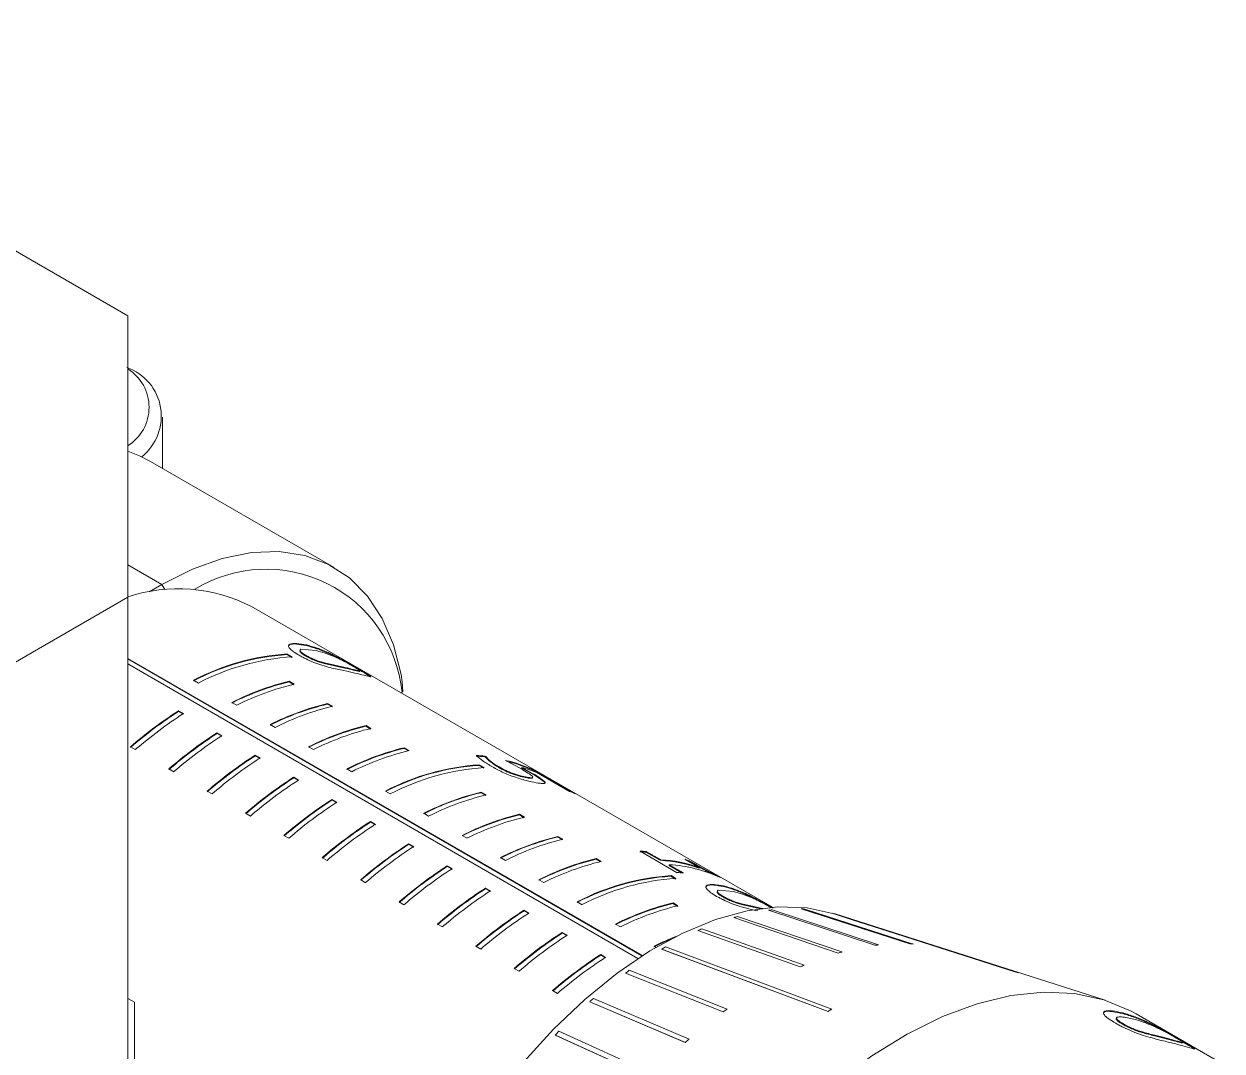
# Model space of a CAD drawing. Header units: millimetres. Extents: x 2 to 278, y 1 to 215.
# Drawn here: x 235.02 to 246.06, y 174.64 to 184.1 of the extents above; entities that cross this region are included whole.
import ezdxf

# ---------------------------------------------------------------- set-up
doc = ezdxf.new("R2010")
doc.units = ezdxf.units.MM

msp = doc.modelspace()

# ---------------------------------------------------------------- linework, layer by layer
at = {"color": 7, "linetype": 'Continuous', "lineweight": 18}
for p, q in [((235.977, 181.414), (217.486, 192.088)), ((235.977, 178.822), (235.977, 181.414)), ((236.298, 180.009), (236.298, 180.479)), ((235.977, 180.166), (236.084, 180.125)), ((236.084, 180.125), (236.185, 180.073)), ((237.878, 179.096), (236.185, 180.073)), ((235.977, 179.12), (236.291, 178.939)), ((236.175, 178.872), (236.291, 178.939)), ((236.291, 178.939), (236.318, 178.892)), ((235.977, 178.822), (217.486, 168.147)), ((235.977, 172.703), (235.977, 178.822)), ((241.915, 175.966), (237.116, 178.736)), ((237.622, 178.382), (237.619, 178.376)), ((240.718, 175.521), (235.977, 178.258)), ((240.714, 175.518), (235.977, 178.253)), ((237.447, 178.299), (237.445, 178.293)), ((237.49, 178.267), (237.445, 178.293)), ((237.492, 178.273), (237.447, 178.299)), ((237.711, 178.33), (237.572, 178.343)), ((237.619, 178.279), (237.621, 178.284)), ((235.977, 178.207), (240.676, 175.494)), ((237.787, 178.211), (237.789, 178.217)), ((237.787, 178.211), (237.977, 178.17)), ((237.789, 178.217), (237.98, 178.175)), ((237.977, 178.17), (237.98, 178.175)), ((238.108, 178.16), (238.105, 178.155)), ((238.108, 178.138), (238.11, 178.144)), ((236.582, 178.057), (236.627, 178.031)), ((237.465, 178.048), (237.464, 178.042)), ((237.508, 178.016), (237.464, 178.042)), ((237.51, 178.022), (237.465, 178.048)), ((238.108, 178.138), (238.112, 178.14)), ((238.495, 178.109), (238.505, 178.042)), ((238.505, 178.042), (238.51, 177.952)), ((238.51, 177.952), (238.493, 177.942)), ((238.493, 177.942), (238.504, 177.948)), ((238.504, 177.948), (238.51, 177.952)), ((236.936, 177.853), (236.981, 177.827)), ((237.818, 177.843), (237.817, 177.838)), ((237.862, 177.812), (237.817, 177.838)), ((237.863, 177.818), (237.818, 177.843)), ((236.49, 177.75), (236.445, 177.776)), ((236.445, 177.776), (236.445, 177.771)), ((236.49, 177.745), (236.445, 177.771)), ((237.289, 177.649), (237.334, 177.623)), ((238.172, 177.639), (238.171, 177.634)), ((238.216, 177.608), (238.171, 177.634)), ((238.217, 177.613), (238.172, 177.639)), ((236.843, 177.546), (236.798, 177.572)), ((236.799, 177.567), (236.798, 177.572)), ((236.844, 177.541), (236.799, 177.567)), ((236.001, 177.444), (236.046, 177.418)), ((237.197, 177.342), (237.152, 177.368)), ((237.152, 177.368), (237.152, 177.363)), ((237.643, 177.445), (237.688, 177.419)), ((238.525, 177.435), (238.524, 177.43)), ((238.562, 177.407), (238.524, 177.43)), ((238.57, 177.409), (238.525, 177.435)), ((237.197, 177.337), (237.152, 177.363)), ((239.215, 177.278), (239.213, 177.273)), ((239.258, 177.247), (239.213, 177.273)), ((239.26, 177.253), (239.215, 177.278)), ((239.268, 177.359), (239.266, 177.353)), ((239.266, 177.353), (239.272, 177.349)), ((239.268, 177.359), (239.274, 177.355)), ((239.274, 177.355), (239.272, 177.349)), ((239.397, 177.259), (239.395, 177.253)), ((239.603, 177.24), (239.457, 177.319)), ((236.355, 177.24), (236.4, 177.214)), ((237.55, 177.138), (237.506, 177.164)), ((237.506, 177.164), (237.506, 177.159)), ((237.551, 177.133), (237.506, 177.159)), ((237.996, 177.241), (238.041, 177.215)), ((239.54, 177.194), (239.538, 177.188)), ((239.608, 177.255), (239.606, 177.249)), ((239.606, 177.249), (239.68, 177.207)), ((239.608, 177.255), (239.683, 177.212)), ((239.668, 177.162), (239.666, 177.156)), ((239.683, 177.212), (239.68, 177.207)), ((239.718, 177.23), (239.715, 177.225)), ((239.715, 177.225), (239.744, 177.208)), ((239.718, 177.23), (240.1, 177.01)), ((240.045, 177.034), (239.744, 177.208)), ((238.35, 177.037), (238.395, 177.011)), ((239.815, 177.126), (239.812, 177.121)), ((239.812, 177.121), (239.821, 177.108)), ((236.708, 177.036), (236.753, 177.01)), ((237.904, 176.934), (237.859, 176.96)), ((237.859, 176.96), (237.859, 176.955)), ((237.904, 176.929), (237.859, 176.955)), ((239.233, 177.027), (239.231, 177.021)), ((239.276, 176.995), (239.231, 177.021)), ((239.278, 177.001), (239.233, 177.027)), ((237.062, 176.832), (237.107, 176.806)), ((238.703, 176.832), (238.748, 176.807)), ((239.586, 176.823), (239.585, 176.817)), ((239.63, 176.791), (239.585, 176.817)), ((239.631, 176.797), (239.586, 176.823)), ((238.258, 176.73), (238.213, 176.756)), ((238.213, 176.756), (238.213, 176.751)), ((238.258, 176.725), (238.213, 176.751)), ((237.416, 176.628), (237.46, 176.602)), ((239.057, 176.628), (239.102, 176.602)), ((239.94, 176.619), (239.938, 176.613)), ((239.983, 176.587), (239.938, 176.613)), ((239.985, 176.593), (239.94, 176.619)), ((238.611, 176.526), (238.566, 176.552)), ((238.566, 176.552), (238.566, 176.547)), ((238.611, 176.521), (238.566, 176.547)), ((237.769, 176.423), (237.814, 176.397)), ((239.411, 176.424), (239.456, 176.398)), ((240.293, 176.415), (240.292, 176.409)), ((240.33, 176.387), (240.292, 176.409)), ((240.338, 176.389), (240.293, 176.415)), ((241.038, 176.285), (240.696, 176.482)), ((240.751, 176.474), (240.754, 176.48)), ((240.751, 176.474), (240.881, 176.399)), ((240.754, 176.48), (240.884, 176.405)), ((240.881, 176.399), (240.884, 176.405)), ((241.24, 176.333), (241.11, 176.408)), ((241.151, 176.386), (241.154, 176.392)), ((238.965, 176.322), (238.92, 176.347)), ((238.92, 176.347), (238.92, 176.342)), ((238.965, 176.317), (238.92, 176.342)), ((240.963, 176.352), (240.965, 176.358)), ((240.963, 176.352), (241.081, 176.284)), ((240.965, 176.358), (241.095, 176.283)), ((241.238, 176.327), (241.24, 176.333)), ((241.267, 176.321), (241.27, 176.327)), ((241.364, 176.272), (241.367, 176.278)), ((241.364, 176.272), (241.377, 176.265)), ((241.367, 176.278), (241.433, 176.24)), ((238.123, 176.219), (238.168, 176.193)), ((239.764, 176.22), (239.809, 176.194)), ((240.983, 176.258), (240.981, 176.252)), ((241.026, 176.226), (240.981, 176.252)), ((241.027, 176.232), (240.983, 176.258)), ((241.466, 176.163), (241.464, 176.157)), ((239.318, 176.117), (239.273, 176.143)), ((239.273, 176.143), (239.274, 176.138)), ((239.318, 176.112), (239.274, 176.138)), ((241.556, 176.111), (241.417, 176.123)), ((241.464, 176.059), (241.466, 176.065)), ((238.476, 176.015), (238.521, 175.989)), ((239.672, 175.913), (239.627, 175.939)), ((239.627, 175.939), (239.627, 175.934)), ((239.672, 175.908), (239.627, 175.934)), ((240.118, 176.016), (240.163, 175.99)), ((241, 176.007), (240.999, 176.001)), ((241.044, 175.975), (240.999, 176.001)), ((241.045, 175.981), (241, 176.007)), ((241.631, 175.992), (241.633, 175.998)), ((241.631, 175.992), (241.822, 175.95)), ((241.633, 175.998), (241.824, 175.956)), ((241.822, 175.95), (241.824, 175.956)), ((241.878, 175.939), (242.859, 175.616)), ((241.879, 175.939), (241.878, 175.939)), ((242.859, 175.616), (241.879, 175.939)), ((242.892, 175.62), (241.912, 175.943)), ((242.182, 175.952), (243.181, 175.63)), ((242.183, 175.952), (242.182, 175.952)), ((243.182, 175.63), (242.183, 175.952)), ((243.213, 175.628), (242.214, 175.95)), ((241.559, 175.872), (242.52, 175.545)), ((241.56, 175.871), (241.559, 175.872)), ((242.521, 175.545), (241.56, 175.871)), ((242.555, 175.555), (241.594, 175.881)), ((242.467, 175.911), (242.466, 175.911)), ((244.981, 175.11), (242.493, 175.905)), ((238.83, 175.811), (238.875, 175.785)), ((240.025, 175.709), (239.98, 175.735)), ((239.98, 175.735), (239.981, 175.73)), ((240.026, 175.704), (239.981, 175.73)), ((240.471, 175.812), (240.516, 175.786)), ((242.172, 175.417), (241.23, 175.751)), ((241.23, 175.751), (242.171, 175.418)), ((241.23, 175.751), (241.23, 175.751)), ((242.207, 175.433), (241.265, 175.767)), ((239.183, 175.607), (239.228, 175.581)), ((240.825, 175.608), (240.843, 175.597)), ((242.859, 175.616), (242.859, 175.616)), ((242.893, 175.62), (242.892, 175.62)), ((243.182, 175.63), (243.181, 175.63)), ((243.213, 175.628), (243.213, 175.628)), ((240.379, 175.505), (240.334, 175.531)), ((240.334, 175.531), (240.334, 175.526)), ((240.379, 175.5), (240.334, 175.526)), ((240.895, 175.58), (242.428, 175.008)), ((240.896, 175.58), (240.895, 175.58)), ((242.428, 175.007), (240.896, 175.58)), ((242.463, 175.028), (240.931, 175.601)), ((242.521, 175.545), (242.52, 175.545)), ((242.556, 175.554), (242.555, 175.555)), ((239.537, 175.403), (239.582, 175.377)), ((241.498, 175.029), (240.597, 175.386)), ((242.172, 175.417), (242.171, 175.418)), ((242.207, 175.433), (242.207, 175.433)), ((240.561, 175.36), (241.462, 175.003)), ((240.562, 175.36), (240.561, 175.36)), ((241.462, 175.003), (240.562, 175.36)), ((244.157, 175.37), (244.157, 175.371)), ((244.187, 175.363), (244.186, 175.363)), ((239.89, 175.199), (239.935, 175.173)), ((235.977, 175.127), (236.039, 175.091)), ((236.039, 172.499), (236.039, 175.091)), ((240.233, 175.096), (241.113, 174.722)), ((240.233, 175.095), (240.233, 175.096)), ((241.114, 174.722), (240.233, 175.095)), ((241.148, 174.753), (240.268, 175.126)), ((241.462, 175.003), (241.462, 175.003)), ((241.498, 175.028), (241.498, 175.029)), ((242.428, 175.007), (242.428, 175.008)), ((242.464, 175.028), (242.463, 175.028)), ((245.146, 174.993), (245.143, 174.987)), ((251.013, 171.667), (245.267, 174.984)), ((245.147, 174.887), (245.149, 174.892)), ((239.915, 174.79), (240.776, 174.398)), ((239.916, 174.79), (239.915, 174.79)), ((240.777, 174.398), (239.916, 174.79)), ((240.81, 174.433), (239.949, 174.825)), ((241.114, 174.722), (241.113, 174.722)), ((241.149, 174.752), (241.148, 174.753)), ((245.333, 174.809), (245.335, 174.815)), ((245.544, 174.756), (245.547, 174.761)), ((245.687, 174.739), (245.684, 174.733)), ((245.687, 174.716), (245.69, 174.722))]:
    msp.add_line(p, q, dxfattribs=at)
at = {"color": 7, "linetype": 'Continuous', "lineweight": 18, "flags": 128}
for points in [[(236.291, 178.939), (236.572, 179.081), (236.848, 179.18), (237.116, 179.234), (237.371, 179.243), (237.609, 179.206), (237.826, 179.124), (238.019, 178.999), (238.185, 178.832), (238.321, 178.625), (238.425, 178.383), (238.495, 178.109)], [(238.713, 173.103), (238.905, 173.485), (239.123, 173.855), (239.363, 174.208), (239.623, 174.539), (239.899, 174.844), (240.187, 175.118), (240.485, 175.36), (240.787, 175.564), (241.09, 175.729), (241.391, 175.853), (241.684, 175.933), (241.967, 175.969), (242.235, 175.961), (242.486, 175.907), (242.493, 175.905)], [(242.466, 175.911), (242.649, 175.852), (244.157, 175.371)], [(244.157, 175.37), (242.738, 175.824), (242.467, 175.911)], [(244.186, 175.363), (242.679, 175.845), (242.495, 175.903)], [(240.638, 171.891), (240.843, 172.301), (241.073, 172.698), (241.327, 173.079), (241.6, 173.44), (241.891, 173.775), (242.196, 174.082), (242.51, 174.357), (242.832, 174.597), (243.157, 174.798), (243.481, 174.959), (243.801, 175.078), (244.113, 175.154), (244.414, 175.185), (244.7, 175.172), (244.968, 175.114), (245.215, 175.013), (245.267, 174.984)]]:
    msp.add_lwpolyline(points, dxfattribs=at)
at = {"color": 7, "linetype": 'Continuous', "lineweight": 18}
for centre, radius, start, end in [((235.809, 180.489), 0.477, 308.3792, 70.4318), ((235.754, 180.571), 0.419, 302.0792, 57.9208), ((237.252, 177.822), 1.258, 5.745, 121.4965), ((236.439, 177.418), 1.482, 62.8035, 108.1804), ((237.588, 176.128), 2.176, 93.7152, 117.5353), ((237.586, 176.126), 2.172, 93.7152, 117.5353), ((237.633, 176.102), 2.176, 93.7152, 117.5353), ((238.042, 175.652), 2.459, 103.6193, 116.7623), ((238.045, 175.654), 2.463, 103.6193, 116.7623), ((238.09, 175.628), 2.463, 103.6193, 116.7623), ((238.398, 175.45), 2.463, 103.6193, 116.7623), ((238.396, 175.448), 2.459, 103.6193, 116.7623), ((238.443, 175.424), 2.463, 103.6193, 116.7623), ((238.635, 174.391), 4.032, 122.8989, 130.7805), ((238.631, 174.392), 4.024, 122.8989, 130.7805), ((238.68, 174.365), 4.032, 122.8989, 130.7805), ((238.752, 175.246), 2.463, 103.6193, 116.7623), ((238.75, 175.244), 2.459, 103.6193, 116.7623), ((238.797, 175.22), 2.463, 103.6193, 116.7623), ((238.988, 174.187), 4.032, 122.8989, 130.7805), ((238.985, 174.188), 4.024, 122.8989, 130.7805), ((239.033, 174.161), 4.032, 122.8989, 130.7805), ((239.342, 173.983), 4.032, 122.8989, 130.7805), ((239.105, 175.042), 2.463, 103.6193, 116.7623), ((239.103, 175.04), 2.459, 103.6193, 116.7623), ((239.15, 175.016), 2.463, 103.6193, 116.7623), ((239.338, 173.984), 4.024, 122.8989, 130.7805), ((239.387, 173.957), 4.032, 122.8989, 130.7805), ((239.356, 175.107), 2.176, 93.7152, 117.5353), ((239.354, 175.106), 2.172, 93.7152, 117.5353), ((239.134, 175.924), 1.435, 84.7305, 87.9447), ((239.136, 175.927), 1.438, 84.7305, 87.9447), ((239.198, 176.135), 1.212, 64.6276, 77.6712), ((239.2, 176.14), 1.201, 64.5938, 75.9449), ((239.695, 173.779), 4.032, 122.8989, 130.7805), ((239.692, 173.78), 4.024, 122.8989, 130.7805), ((239.401, 175.081), 2.176, 93.7152, 117.5353), ((239.282, 176.092), 1.208, 67.4841, 74.3118), ((239.74, 173.753), 4.032, 122.8989, 130.7805), ((240.049, 173.575), 4.032, 122.8989, 130.7805), ((240.045, 173.576), 4.024, 122.8989, 130.7805), ((240.094, 173.549), 4.032, 122.8989, 130.7805), ((239.813, 174.633), 2.463, 103.6193, 116.7623), ((239.81, 174.632), 2.459, 103.6193, 116.7623), ((239.857, 174.607), 2.463, 103.6193, 116.7623), ((239.594, 175.947), 1.177, 64.5448, 67.4626), ((240.166, 174.429), 2.463, 103.6193, 116.7623), ((240.164, 174.428), 2.459, 103.6193, 116.7623), ((240.402, 173.371), 4.032, 122.8989, 130.7805), ((240.399, 173.372), 4.024, 122.8989, 130.7805), ((240.447, 173.345), 4.032, 122.8989, 130.7805), ((240.211, 174.403), 2.463, 103.6193, 116.7623), ((240.517, 174.224), 2.459, 103.6193, 116.7623), ((240.52, 174.225), 2.463, 103.6193, 116.7623), ((240.756, 173.166), 4.032, 122.8989, 130.7805), ((240.752, 173.168), 4.024, 122.8989, 130.7805), ((240.801, 173.141), 4.032, 122.8989, 130.7805), ((240.565, 174.199), 2.463, 103.6193, 116.7623), ((240.873, 174.021), 2.463, 103.6193, 116.7623), ((240.871, 174.02), 2.459, 103.6193, 116.7623), ((240.918, 173.995), 2.463, 103.6193, 116.7623), ((240.661, 175.013), 1.464, 86.4398, 88.6797), ((240.663, 175.016), 1.467, 86.4398, 88.6797), ((240.807, 175.105), 1.296, 70.5798, 86.69), ((240.809, 175.109), 1.298, 70.5798, 86.69), ((240.709, 175.283), 1.195, 68.1074, 70.3543), ((241.11, 172.962), 4.032, 122.8989, 130.7805), ((241.106, 172.963), 4.024, 122.8989, 130.7805), ((241.154, 172.936), 4.032, 122.8989, 130.7805), ((240.896, 175.095), 1.265, 64.8809, 86.8556), ((241.004, 174.819), 1.467, 86.4398, 88.6797), ((241.121, 174.085), 2.172, 93.7152, 117.5353), ((241.124, 174.087), 2.176, 93.7152, 117.5353), ((241.168, 174.061), 2.176, 93.7152, 117.5353), ((241.463, 172.758), 4.032, 122.8989, 130.7805), ((241.459, 172.759), 4.024, 122.8989, 130.7805), ((241.508, 172.732), 4.032, 122.8989, 130.7805), ((241.817, 172.554), 4.032, 122.8989, 130.7805), ((241.813, 172.555), 4.024, 122.8989, 130.7805), ((241.58, 173.613), 2.463, 103.6193, 116.7623), ((241.578, 173.611), 2.459, 103.6193, 116.7623), ((241.625, 173.587), 2.463, 103.6193, 116.7623), ((242.121, 174.058), 1.896, 96.3394, 97.3558), ((242.108, 174.392), 1.562, 86.1279, 87.2848), ((241.862, 172.528), 4.032, 122.8989, 130.7805), ((242.212, 173.613), 2.351, 105.2441, 106.1248), ((242.139, 174.601), 1.35, 74.6975, 75.972), ((242.17, 172.35), 4.032, 122.8989, 130.7805), ((242.167, 172.351), 4.024, 122.8989, 130.7805), ((242.401, 173.085), 2.913, 112.954, 113.7175), ((242.215, 172.324), 4.032, 122.8989, 130.7805), ((242.044, 173.156), 2.738, 111.7206, 116.4433), ((242.063, 173.109), 2.784, 112.8644, 116.413), ((243.116, 173.62), 2.012, 96.3685, 97.3266), ((243.116, 173.621), 2.012, 96.3685, 97.3266), ((243.102, 173.975), 1.657, 86.1611, 87.2516), ((243.102, 173.975), 1.657, 86.1611, 87.2516), ((242.524, 172.146), 4.032, 122.8989, 130.7805), ((242.52, 172.147), 4.024, 122.8989, 130.7805), ((242.569, 172.12), 4.032, 122.8989, 130.7805), ((242.691, 172.512), 3.555, 119.663, 120.3316), ((243.212, 173.148), 2.494, 105.2694, 106.0995), ((243.213, 173.148), 2.494, 105.2694, 106.0995), ((243.063, 171.939), 4.238, 125.576, 126.1706), ((243.413, 172.588), 3.09, 112.9759, 113.6955), ((243.413, 172.588), 3.09, 112.9759, 113.6955), ((243.795, 173.928), 1.487, 74.7561, 75.9134), ((243.796, 173.928), 1.487, 74.7561, 75.9134), ((243.483, 171.411), 4.914, 130.8769, 131.4157), ((244.114, 171.373), 4.496, 125.593, 126.1535), ((244.115, 171.372), 4.496, 125.593, 126.1535), ((244.403, 171.627), 3.915, 119.6938, 120.3008), ((244.403, 171.628), 3.915, 119.6938, 120.3008), ((243.906, 170.965), 5.528, 135.7222, 136.2203), ((244.561, 170.812), 5.213, 130.8924, 131.4002), ((244.561, 170.812), 5.213, 130.8924, 131.4002)]:
    msp.add_arc(centre, radius, start, end, dxfattribs=at)
for points, knots in [([(237.557, 178.287), (237.538, 178.298), (237.502, 178.32), (237.465, 178.351), (237.453, 178.376), (237.471, 178.395), (237.53, 178.4), (237.591, 178.388), (237.622, 178.382)], [0, 0, 0, 0, 0.125107, 0.249985, 0.37472, 0.499695, 0.749519, 1, 1, 1, 1]), ([(237.458, 178.372), (237.46, 178.376), (237.469, 178.391), (237.529, 178.394), (237.589, 178.382), (237.619, 178.376)], [0, 0, 0, 0, 0.160217, 0.579582, 1, 1, 1, 1]), ([(237.619, 178.376), (237.652, 178.368), (237.716, 178.351), (237.813, 178.311), (237.891, 178.273), (237.926, 178.254), (237.937, 178.248)], [0, 0, 0, 0, 0.366349, 0.731758, 0.920773, 1, 1, 1, 1]), ([(237.622, 178.382), (237.654, 178.374), (237.719, 178.357), (237.816, 178.317), (237.906, 178.272), (237.979, 178.233), (238.036, 178.201), (238.079, 178.177), (238.098, 178.166), (238.108, 178.16)], [0, 0, 0, 0, 0.250452, 0.500192, 0.629391, 0.749903, 0.874732, 0.937345, 1, 1, 1, 1]), ([(238.069, 178.124), (238.037, 178.131), (237.971, 178.145), (237.866, 178.167), (237.768, 178.194), (237.689, 178.222), (237.63, 178.248), (237.586, 178.27), (237.567, 178.281), (237.557, 178.287)], [0, 0, 0, 0, 0.25044, 0.500207, 0.629487, 0.749895, 0.874727, 0.93735, 1, 1, 1, 1]), ([(237.562, 178.329), (237.562, 178.325), (237.563, 178.317), (237.586, 178.298), (237.608, 178.285), (237.619, 178.279)], [0, 0, 0, 0, 0.332781, 0.665826, 1, 1, 1, 1]), ([(237.572, 178.343), (237.57, 178.342), (237.566, 178.34), (237.562, 178.334), (237.566, 178.323), (237.588, 178.304), (237.61, 178.291), (237.621, 178.284)], [0, 0, 0, 0, 0.125347, 0.250608, 0.500107, 0.74966, 1, 1, 1, 1]), ([(237.619, 178.279), (237.625, 178.275), (237.637, 178.269), (237.662, 178.256), (237.698, 178.239), (237.745, 178.223), (237.773, 178.215), (237.787, 178.211)], [0, 0, 0, 0, 0.12546, 0.250837, 0.500709, 0.750177, 1, 1, 1, 1]), ([(237.621, 178.284), (237.627, 178.281), (237.639, 178.275), (237.664, 178.261), (237.7, 178.245), (237.747, 178.229), (237.775, 178.221), (237.789, 178.217)], [0, 0, 0, 0, 0.1253849, 0.2506913, 0.5004739, 0.7499901, 1, 1, 1, 1]), ([(237.893, 178.269), (237.86, 178.283), (237.792, 178.31), (237.738, 178.324), (237.711, 178.33)], [0, 0, 0, 0, 0.498905, 1, 1, 1, 1]), ([(238.054, 178.185), (238.048, 178.189), (238.036, 178.195), (238.011, 178.21), (237.976, 178.228), (237.933, 178.251), (237.906, 178.263), (237.893, 178.269)], [0, 0, 0, 0, 0.125376, 0.250674, 0.500391, 0.749916, 1, 1, 1, 1]), ([(237.977, 178.17), (238.005, 178.163), (238.06, 178.149), (238.092, 178.142), (238.108, 178.138)], [0, 0, 0, 0, 0.501111, 1, 1, 1, 1]), ([(237.98, 178.175), (238.008, 178.169), (238.062, 178.155), (238.094, 178.147), (238.11, 178.144)], [0, 0, 0, 0, 0.501133, 1, 1, 1, 1]), ([(238.11, 178.144), (238.113, 178.144), (238.118, 178.144), (238.109, 178.152), (238.087, 178.166), (238.065, 178.179), (238.054, 178.185)], [0, 0, 0, 0, 0.250232, 0.499987, 0.749663, 1, 1, 1, 1]), ([(238.108, 178.16), (238.127, 178.15), (238.164, 178.128), (238.203, 178.104), (238.22, 178.091), (238.209, 178.089), (238.159, 178.102), (238.099, 178.117), (238.069, 178.124)], [0, 0, 0, 0, 0.1251026, 0.2499645, 0.3747192, 0.4997107, 0.7495262, 1, 1, 1, 1]), ([(238.105, 178.155), (238.124, 178.144), (238.16, 178.123), (238.201, 178.098), (238.209, 178.091), (238.213, 178.087)], [0, 0, 0, 0, 0.333961, 0.66721, 1, 1, 1, 1]), ([(239.336, 177.26), (239.306, 177.278), (239.246, 177.314), (239.207, 177.347), (239.188, 177.364)], [0, 0, 0, 0, 0.499528, 1, 1, 1, 1]), ([(239.272, 177.349), (239.285, 177.335), (239.312, 177.306), (239.367, 177.271), (239.395, 177.253)], [0, 0, 0, 0, 0.501069, 1, 1, 1, 1]), ([(239.274, 177.355), (239.287, 177.341), (239.314, 177.312), (239.37, 177.277), (239.397, 177.259)], [0, 0, 0, 0, 0.501144, 1, 1, 1, 1]), ([(239.563, 177.159), (239.542, 177.166), (239.501, 177.18), (239.419, 177.214), (239.369, 177.241), (239.336, 177.26)], [0, 0, 0, 0, 0.250279, 0.500639, 1, 1, 1, 1]), ([(239.397, 177.259), (239.418, 177.248), (239.45, 177.23), (239.494, 177.211), (239.52, 177.201), (239.534, 177.196), (239.54, 177.194)], [0, 0, 0, 0, 0.499418, 0.749453, 0.874699, 1, 1, 1, 1]), ([(239.395, 177.253), (239.416, 177.242), (239.448, 177.225), (239.492, 177.205), (239.518, 177.195), (239.531, 177.191), (239.538, 177.188)], [0, 0, 0, 0, 0.499535, 0.749559, 0.874765, 1, 1, 1, 1]), ([(239.538, 177.188), (239.55, 177.184), (239.576, 177.176), (239.622, 177.164), (239.648, 177.159), (239.666, 177.156)], [0, 0, 0, 0, 0.25029, 0.500563, 1, 1, 1, 1]), ([(239.54, 177.194), (239.553, 177.19), (239.578, 177.182), (239.624, 177.169), (239.651, 177.165), (239.668, 177.162)], [0, 0, 0, 0, 0.250186, 0.500447, 1, 1, 1, 1]), ([(239.758, 177.11), (239.731, 177.115), (239.677, 177.125), (239.601, 177.147), (239.563, 177.159)], [0, 0, 0, 0, 0.500482, 1, 1, 1, 1]), ([(239.704, 177.173), (239.699, 177.177), (239.69, 177.186), (239.656, 177.208), (239.624, 177.227), (239.603, 177.24)], [0, 0, 0, 0, 0.2497179, 0.4997811, 1, 1, 1, 1]), ([(239.666, 177.156), (239.68, 177.155), (239.701, 177.152), (239.705, 177.157), (239.706, 177.159)], [0, 0, 0, 0, 0.665611, 1, 1, 1, 1]), ([(239.668, 177.162), (239.682, 177.16), (239.702, 177.158), (239.71, 177.164), (239.706, 177.17), (239.704, 177.173)], [0, 0, 0, 0, 0.499042, 0.749645, 1, 1, 1, 1]), ([(239.68, 177.207), (239.709, 177.19), (239.766, 177.157), (239.797, 177.133), (239.812, 177.121)], [0, 0, 0, 0, 0.501336, 1, 1, 1, 1]), ([(239.683, 177.212), (239.712, 177.196), (239.769, 177.163), (239.799, 177.138), (239.815, 177.126)], [0, 0, 0, 0, 0.501272, 1, 1, 1, 1]), ([(239.815, 177.126), (239.819, 177.122), (239.827, 177.112), (239.818, 177.105), (239.794, 177.105), (239.77, 177.109), (239.758, 177.11)], [0, 0, 0, 0, 0.24986, 0.499718, 0.749644, 1, 1, 1, 1]), ([(241.151, 176.386), (241.169, 176.376), (241.205, 176.355), (241.246, 176.333), (241.267, 176.321)], [0, 0, 0, 0, 0.501108, 1, 1, 1, 1]), ([(241.154, 176.392), (241.172, 176.381), (241.208, 176.361), (241.249, 176.338), (241.27, 176.327)], [0, 0, 0, 0, 0.501078, 1, 1, 1, 1]), ([(241.267, 176.321), (241.277, 176.316), (241.295, 176.307), (241.322, 176.293), (241.346, 176.281), (241.358, 176.275), (241.364, 176.272)], [0, 0, 0, 0, 0.255499, 0.500101, 0.749817, 1, 1, 1, 1]), ([(241.27, 176.327), (241.279, 176.322), (241.298, 176.312), (241.325, 176.298), (241.349, 176.287), (241.361, 176.281), (241.367, 176.278)], [0, 0, 0, 0, 0.255335, 0.499893, 0.749686, 1, 1, 1, 1]), ([(241.401, 176.067), (241.383, 176.078), (241.346, 176.101), (241.309, 176.132), (241.297, 176.157), (241.316, 176.176), (241.374, 176.18), (241.436, 176.169), (241.466, 176.163)], [0, 0, 0, 0, 0.125107, 0.249985, 0.37472, 0.499695, 0.749519, 1, 1, 1, 1]), ([(241.302, 176.153), (241.305, 176.157), (241.313, 176.172), (241.373, 176.174), (241.433, 176.163), (241.464, 176.157)], [0, 0, 0, 0, 0.160217, 0.579582, 1, 1, 1, 1]), ([(241.464, 176.157), (241.496, 176.149), (241.56, 176.132), (241.657, 176.091), (241.736, 176.053), (241.771, 176.035), (241.781, 176.029)], [0, 0, 0, 0, 0.366349, 0.731758, 0.920773, 1, 1, 1, 1]), ([(241.466, 176.163), (241.499, 176.154), (241.563, 176.137), (241.66, 176.097), (241.751, 176.053), (241.823, 176.014), (241.881, 175.982), (241.912, 175.964), (241.923, 175.958)], [0, 0, 0, 0, 0.267193, 0.533626, 0.671461, 0.800029, 0.933202, 1, 1, 1, 1]), ([(241.782, 175.933), (241.751, 175.94), (241.7, 175.951), (241.612, 175.975), (241.534, 176.002), (241.474, 176.029), (241.431, 176.051), (241.411, 176.062), (241.401, 176.067)], [0, 0, 0, 0, 0.277412, 0.464322, 0.638404, 0.818884, 0.909423, 1, 1, 1, 1]), ([(241.406, 176.11), (241.407, 176.106), (241.408, 176.098), (241.43, 176.079), (241.453, 176.066), (241.464, 176.059)], [0, 0, 0, 0, 0.332781, 0.665826, 1, 1, 1, 1]), ([(241.417, 176.123), (241.415, 176.122), (241.411, 176.121), (241.407, 176.114), (241.411, 176.103), (241.432, 176.085), (241.455, 176.072), (241.466, 176.065)], [0, 0, 0, 0, 0.125347, 0.250608, 0.500107, 0.74966, 1, 1, 1, 1]), ([(241.464, 176.059), (241.469, 176.056), (241.481, 176.049), (241.507, 176.036), (241.543, 176.02), (241.589, 176.004), (241.617, 175.996), (241.631, 175.992)], [0, 0, 0, 0, 0.12546, 0.250837, 0.500709, 0.750177, 1, 1, 1, 1]), ([(241.466, 176.065), (241.472, 176.062), (241.483, 176.055), (241.509, 176.042), (241.545, 176.026), (241.591, 176.009), (241.619, 176.002), (241.633, 175.998)], [0, 0, 0, 0, 0.1253849, 0.2506913, 0.5004739, 0.7499901, 1, 1, 1, 1]), ([(241.738, 176.05), (241.704, 176.063), (241.637, 176.091), (241.583, 176.104), (241.556, 176.111)], [0, 0, 0, 0, 0.498905, 1, 1, 1, 1]), ([(241.898, 175.966), (241.892, 175.969), (241.881, 175.976), (241.855, 175.99), (241.821, 176.009), (241.777, 176.031), (241.751, 176.044), (241.738, 176.05)], [0, 0, 0, 0, 0.125376, 0.250674, 0.500391, 0.749916, 1, 1, 1, 1]), ([(245.078, 174.898), (245.057, 174.911), (245.016, 174.935), (244.975, 174.969), (244.961, 174.996), (244.98, 175.014), (245.044, 175.016), (245.112, 175), (245.146, 174.993)], [0, 0, 0, 0, 0.125107, 0.249982, 0.374728, 0.499704, 0.749513, 1, 1, 1, 1]), ([(244.966, 174.991), (244.968, 174.995), (244.977, 175.01), (245.043, 175.009), (245.11, 174.994), (245.143, 174.987)], [0, 0, 0, 0, 0.159919, 0.57941, 1, 1, 1, 1]), ([(245.083, 174.943), (245.082, 174.942), (245.079, 174.94), (245.086, 174.929), (245.109, 174.909), (245.134, 174.894), (245.147, 174.887)], [0, 0, 0, 0, 0.037131, 0.357633, 0.67828, 1, 1, 1, 1]), ([(245.093, 174.955), (245.089, 174.953), (245.081, 174.949), (245.087, 174.935), (245.112, 174.915), (245.137, 174.9), (245.149, 174.892)], [0, 0, 0, 0, 0.2502208, 0.4998863, 0.7495492, 1, 1, 1, 1]), ([(245.246, 174.935), (245.226, 174.94), (245.187, 174.949), (245.129, 174.959), (245.105, 174.956), (245.093, 174.955)], [0, 0, 0, 0, 0.333816, 0.673041, 1, 1, 1, 1]), ([(245.143, 174.987), (245.179, 174.976), (245.25, 174.956), (245.357, 174.909), (245.442, 174.867), (245.479, 174.847), (245.49, 174.841)], [0, 0, 0, 0, 0.371189, 0.741395, 0.926657, 1, 1, 1, 1]), ([(245.146, 174.993), (245.181, 174.982), (245.253, 174.961), (245.36, 174.915), (245.46, 174.865), (245.542, 174.821), (245.607, 174.785), (245.654, 174.758), (245.676, 174.745), (245.687, 174.739)], [0, 0, 0, 0, 0.250459, 0.50023, 0.625184, 0.749909, 0.874716, 0.937346, 1, 1, 1, 1]), ([(245.647, 174.704), (245.61, 174.713), (245.538, 174.731), (245.422, 174.759), (245.313, 174.792), (245.226, 174.824), (245.159, 174.855), (245.111, 174.88), (245.089, 174.892), (245.078, 174.898)], [0, 0, 0, 0, 0.250434, 0.500188, 0.629668, 0.749901, 0.874732, 0.937353, 1, 1, 1, 1]), ([(245.147, 174.887), (245.153, 174.883), (245.166, 174.876), (245.195, 174.861), (245.235, 174.842), (245.286, 174.823), (245.317, 174.813), (245.333, 174.809)], [0, 0, 0, 0, 0.125446, 0.250809, 0.500664, 0.75014, 1, 1, 1, 1]), ([(245.149, 174.892), (245.155, 174.889), (245.169, 174.881), (245.197, 174.866), (245.237, 174.848), (245.289, 174.829), (245.32, 174.819), (245.335, 174.815)], [0, 0, 0, 0, 0.125385, 0.250691, 0.500473, 0.749989, 1, 1, 1, 1]), ([(245.447, 174.862), (245.41, 174.878), (245.335, 174.91), (245.276, 174.927), (245.246, 174.935)], [0, 0, 0, 0, 0.498921, 1, 1, 1, 1]), ([(245.626, 174.767), (245.62, 174.771), (245.607, 174.779), (245.579, 174.795), (245.54, 174.816), (245.491, 174.841), (245.462, 174.855), (245.447, 174.862)], [0, 0, 0, 0, 0.125362, 0.250643, 0.500339, 0.749896, 1, 1, 1, 1]), ([(245.333, 174.809), (245.373, 174.798), (245.453, 174.778), (245.514, 174.763), (245.544, 174.756)], [0, 0, 0, 0, 0.499037, 1, 1, 1, 1]), ([(245.335, 174.815), (245.375, 174.804), (245.456, 174.783), (245.516, 174.769), (245.547, 174.761)], [0, 0, 0, 0, 0.499034, 1, 1, 1, 1]), ([(245.544, 174.756), (245.574, 174.747), (245.635, 174.73), (245.67, 174.721), (245.687, 174.716)], [0, 0, 0, 0, 0.5011427, 1, 1, 1, 1]), ([(245.547, 174.761), (245.577, 174.753), (245.637, 174.736), (245.673, 174.726), (245.69, 174.722)], [0, 0, 0, 0, 0.501161, 1, 1, 1, 1]), ([(245.69, 174.722), (245.692, 174.722), (245.695, 174.721), (245.696, 174.723), (245.689, 174.73), (245.663, 174.746), (245.639, 174.76), (245.626, 174.767)], [0, 0, 0, 0, 0.125334, 0.250583, 0.500113, 0.749751, 1, 1, 1, 1]), ([(245.687, 174.739), (245.708, 174.727), (245.749, 174.703), (245.793, 174.676), (245.812, 174.662), (245.802, 174.66), (245.746, 174.677), (245.68, 174.695), (245.647, 174.704)], [0, 0, 0, 0, 0.125108, 0.249996, 0.368839, 0.499677, 0.749515, 1, 1, 1, 1]), ([(245.684, 174.733), (245.704, 174.721), (245.746, 174.697), (245.79, 174.671), (245.799, 174.663), (245.803, 174.66)], [0, 0, 0, 0, 0.34978, 0.698887, 1, 1, 1, 1]), ([(245.687, 174.716), (245.689, 174.716), (245.692, 174.716), (245.692, 174.717), (245.692, 174.717)], [0, 0, 0, 0, 0.500132, 1, 1, 1, 1])]:
    msp.add_open_spline(points, degree=3, knots=knots, dxfattribs=at)

doc.saveas('drawing.dxf')
